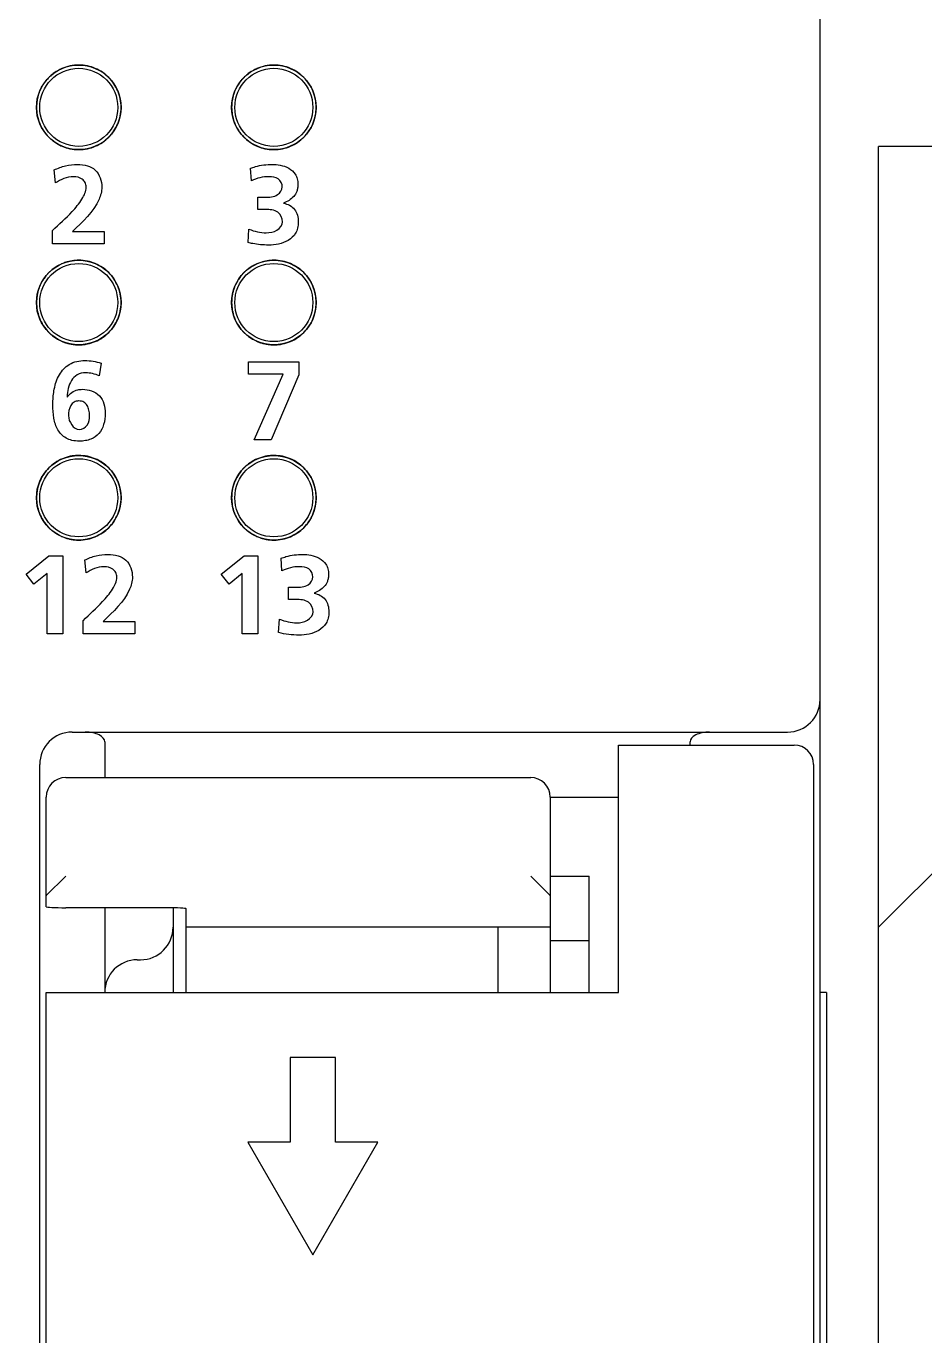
# Model space of a CAD drawing. Header units: millimetres. Extents: x 0 to 900, y 0 to 297.
# Drawn here: x 678.965 to 680.693, y 145.771 to 148.286 of the extents above; entities that cross this region are included whole.
import ezdxf

# ---------------------------------------------------------------- set-up
doc = ezdxf.new("R2010")
doc.units = ezdxf.units.MM
doc.layers.add('전장품', color=3, linetype='Continuous')

# ---------------------------------------------------------------- blocks, each defined once
blk = doc.blocks.new('STOPPER1')
at = {"layer": '전장품', "color": 0}
for p, q in [((0, 22.5), (10, 22.5)), ((10, -22.5), (10, 22.5)), ((8, 12.5), (10, 10.5))]:
    blk.add_line(p, q, dxfattribs=at)

msp = doc.modelspace()

# ---------------------------------------------------------------- linework, layer by layer
at = {"color": 7, "linetype": 'Continuous'}
for p, q in [((680.49128072, 139.68042821), (680.49128072, 150.80542821)), ((679.06641553, 148.21170778), (679.06628014, 148.21170767)), ((679.44141838, 148.21170778), (679.44128014, 148.21170767)), ((679.36122541, 148.14366445), (679.36119239, 148.14346074)), ((679.06628088, 148.04918564), (679.06641553, 148.04918553)), ((679.07467755, 148.04960167), (679.07485725, 148.04962004)), ((679.44128088, 148.04918564), (679.44141838, 148.04918553)), ((679.44968325, 148.04960197), (679.44985248, 148.04961926)), ((679.02160788, 147.98521611), (679.01926088, 148.01010722)), ((679.39811827, 147.98928567), (679.3963957, 148.01333704)), ((679.41056383, 147.93412042), (679.41056383, 147.95774114)), ((679.41056383, 147.95774114), (679.42430131, 147.95774114)), ((679.42516259, 147.93412042), (679.41056383, 147.93412042)), ((679.39168017, 147.87081603), (679.39340274, 147.89635311)), ((679.01581575, 147.8684475), (679.01581575, 147.89355394)), ((679.05422902, 147.89206822), (679.11542326, 147.89206822)), ((679.11542326, 147.89206822), (679.11542326, 147.8684475)), ((679.11542326, 147.8684475), (679.01581575, 147.8684475)), ((679.06641553, 147.83670588), (679.06628018, 147.83670577)), ((679.44141838, 147.83670588), (679.44128018, 147.83670576)), ((679.36122133, 147.7686355), (679.36119838, 147.76849399)), ((679.06605908, 147.67418344), (679.06641553, 147.67418267)), ((679.44105731, 147.67418346), (679.44141838, 147.67418267)), ((679.1096096, 147.63878607), (679.10575535, 147.61451939)), ((679.39275678, 147.61796452), (679.39275678, 147.64156371)), ((679.39275678, 147.64156371), (679.4893498, 147.64156371)), ((679.4893498, 147.64156371), (679.4893498, 147.6166726)), ((679.45907566, 147.61796452), (679.39275678, 147.61796452)), ((679.40347976, 147.49174333), (679.45907566, 147.61796452)), ((679.4893498, 147.6166726), (679.4361009, 147.49174333)), ((679.4361009, 147.49174333), (679.40347976, 147.49174333)), ((679.06641553, 147.46170208), (679.06628026, 147.46170196)), ((679.44141838, 147.46170208), (679.44128026, 147.46170196)), ((678.99799734, 147.33659557), (678.99809883, 147.33643797)), ((679.0661473, 147.29918026), (679.06641553, 147.29917982)), ((679.44114553, 147.29918027), (679.44141838, 147.29917982)), ((678.96523683, 147.23387484), (679.0090116, 147.26907983)), ((679.0090116, 147.26907983), (679.03562528, 147.26907983)), ((679.03562528, 147.26907983), (679.03562528, 147.11925944)), ((679.34021844, 147.23387484), (679.38399321, 147.26907983)), ((679.38399321, 147.26907983), (679.41060689, 147.26907983)), ((679.41060689, 147.26907983), (679.41060689, 147.11925944)), ((679.08034747, 147.23602805), (679.07800047, 147.26091916)), ((679.45687938, 147.24009762), (679.45517835, 147.26414898)), ((678.98024471, 147.21434522), (678.96523683, 147.23387484)), ((679.005588, 147.23495144), (678.98024471, 147.21434522)), ((679.005588, 147.11925944), (679.005588, 147.23495144)), ((679.35522632, 147.21434522), (679.34021844, 147.23387484)), ((679.3805696, 147.23495144), (679.35522632, 147.21434522)), ((679.3805696, 147.11925944), (679.3805696, 147.23495144)), ((679.46932494, 147.18493236), (679.46932494, 147.20855308)), ((679.46932494, 147.20855308), (679.48306242, 147.20855308)), ((679.48392371, 147.18493236), (679.46932494, 147.18493236)), ((679.07455533, 147.11925944), (679.07455533, 147.14436588)), ((679.11299014, 147.14288016), (679.17416285, 147.14288016)), ((679.17416285, 147.14288016), (679.17416285, 147.11925944)), ((679.45044129, 147.12162797), (679.45216385, 147.14716505)), ((679.03562528, 147.11925944), (679.005588, 147.11925944)), ((679.17416285, 147.11925944), (679.07455533, 147.11925944)), ((679.41060689, 147.11925944), (679.3805696, 147.11925944)), ((679.05378072, 146.93042821), (680.42878072, 146.93042821)), ((679.11628072, 146.91167821), (679.11628072, 146.84292821)), ((680.10378072, 146.43042821), (680.10378072, 146.90542821)), ((680.10378072, 146.90542821), (680.44128072, 146.90542821)), ((680.24128072, 146.90542821), (680.24128072, 146.91167821)), ((678.99128072, 143.61792821), (678.99128072, 146.86792821)), ((680.47878072, 146.86792821), (680.47878072, 143.61792821)), ((679.04128072, 146.84292821), (679.93503072, 146.84292821)), ((679.00378072, 146.59480321), (679.00378072, 146.80542821)), ((679.97253072, 146.80542821), (679.97253072, 146.43042821)), ((679.97253072, 146.80542821), (680.10378072, 146.80542821)), ((679.00382751, 146.61614684), (679.04128072, 146.65360005)), ((679.97248393, 146.61614684), (679.93503072, 146.65360005)), ((679.97253072, 146.65355321), (680.04753072, 146.65355321)), ((680.04753072, 146.43042821), (680.04753072, 146.65355321)), ((679.23503072, 146.59292821), (679.04128072, 146.59292821)), ((679.11628072, 146.59292821), (679.11628072, 146.43042821)), ((679.24753072, 146.59281953), (679.24753072, 146.43042821)), ((679.27253072, 146.43042821), (679.27253072, 146.59105321)), ((679.97253072, 146.55542821), (679.27253072, 146.55542821)), ((679.87253072, 146.43042821), (679.87253072, 146.55542821)), ((680.04753072, 146.52917821), (679.97253072, 146.52917821)), ((679.17878072, 146.49292821), (679.18503072, 146.49292821)), ((679.00378072, 144.05542821), (679.00378072, 146.43042821)), ((679.00378072, 146.43042821), (680.10378072, 146.43042821)), ((680.50378072, 146.43042821), (680.49128072, 146.43042821)), ((680.50378072, 146.43042821), (680.50378072, 141.05542821)), ((679.47253072, 146.30542821), (679.47253072, 146.14292821)), ((679.56003072, 146.30542821), (679.47253072, 146.30542821)), ((679.56003072, 146.14292821), (679.56003072, 146.30542821)), ((679.47253072, 146.14292821), (679.39128072, 146.14292821)), ((679.39128072, 146.14292821), (679.51628072, 145.92642185)), ((679.51628072, 145.92642185), (679.64128072, 146.14292821)), ((679.64128072, 146.14292821), (679.56003072, 146.14292821))]:
    msp.add_line(p, q, dxfattribs=at)
for centre, radius in [((679.06628072, 148.13042821), 0.08125), ((679.06628072, 148.13042821), 0.075), ((679.44128072, 148.13042821), 0.08125), ((679.44128072, 148.13042821), 0.075), ((679.06628072, 147.75542821), 0.08125), ((679.06628072, 147.75542821), 0.075), ((679.44128072, 147.75542821), 0.08125), ((679.44128072, 147.75542821), 0.075), ((679.06628072, 147.38042821), 0.08125), ((679.06628072, 147.38042821), 0.075), ((679.44128072, 147.38042821), 0.08125), ((679.44128072, 147.38042821), 0.075)]:
    msp.add_circle(centre, radius, dxfattribs=at)
for centre, radius, start, end in [((679.06692858, 148.12979895), 0.08208434, 120.98901198, 127.2343423), ((679.06678207, 148.1300403), 0.08180199, 119.41610212, 120.98807707), ((679.06647, 148.13060847), 0.08115381, 114.5729378, 119.42120022), ((679.06613473, 148.13132077), 0.0803666, 113.80956054, 114.56673511), ((679.06630743, 148.13073363), 0.08097403, 90.0193046, 113.75364562), ((679.44193199, 148.12979814), 0.08208532, 121.03191181, 127.26213558), ((679.44178549, 148.13003927), 0.08180317, 119.39146527, 121.03105536), ((679.44147268, 148.13060896), 0.08115329, 114.59167404, 119.39643753), ((679.44113792, 148.13131998), 0.08036745, 113.79647319, 114.58560346), ((679.44131031, 148.13073335), 0.0809743, 90.02134132, 113.74060069), ((679.06680206, 148.13008771), 0.08178251, 147.79728293, 151.82416836), ((679.0670529, 148.12993322), 0.08207708, 142.42310226, 147.79934268), ((679.066861, 148.13008459), 0.0818328, 139.70623659, 142.4233183), ((679.06643069, 148.13045217), 0.08126687, 136.28179502, 139.70770865), ((679.06594747, 148.13091052), 0.08060084, 133.72026757, 136.27988349), ((679.06637685, 148.13045875), 0.08122412, 130.67697623, 133.7189174), ((679.06677158, 148.13000005), 0.08182927, 127.23307051, 130.67724563), ((679.44180558, 148.13008744), 0.08178322, 147.73091802, 151.87248344), ((679.44205521, 148.12993355), 0.08207645, 142.38873179, 147.73312019), ((679.44186431, 148.13008427), 0.08183335, 139.74494899, 142.38885775), ((679.44143085, 148.13045443), 0.08126335, 136.21564621, 139.7466438), ((679.44094582, 148.13091503), 0.08059448, 133.78647594, 136.21344902), ((679.44137686, 148.13046204), 0.08121977, 130.64535728, 133.78487083), ((679.44177472, 148.12999963), 0.08182978, 127.26092592, 130.64583157), ((679.0658774, 148.13065393), 0.08071038, 166.22242777, 170.6407898), ((679.06572226, 148.13069008), 0.08055109, 163.81061846, 166.22111601), ((679.06556361, 148.13073716), 0.08038561, 160.04888557, 163.81132266), ((679.06533963, 148.13081745), 0.08014768, 158.03431903, 160.04819692), ((679.06540146, 148.13078998), 0.0802153, 153.87923592, 158.03264596), ((679.06628211, 148.13036898), 0.08119136, 151.82588299, 153.88609113), ((679.44088445, 148.13065294), 0.08071469, 166.17384328, 170.72322647), ((679.44072524, 148.13069005), 0.08055123, 163.86073735, 166.17241478), ((679.44056548, 148.13073743), 0.0803846, 159.97508565, 163.86152403), ((679.44034536, 148.13081641), 0.08015074, 158.16887576, 159.97424219), ((679.44042609, 148.13078126), 0.08023875, 153.56961877, 158.16701798), ((679.44131333, 148.13035412), 0.08122338, 151.87468996, 153.57838705), ((679.0662238, 148.13035287), 0.08107166, 179.93216066, 200.32086269), ((679.06716282, 148.1304583), 0.08201063, 170.99780603, 180.00659498), ((679.06639158, 148.13056345), 0.08123244, 170.63679759, 170.98594077), ((679.44122428, 148.13035263), 0.08106928, 179.93198944, 200.3943818), ((679.44215758, 148.13045871), 0.08200253, 170.87687954, 180.00688185), ((679.06536309, 148.13008726), 0.0801723, 200.356473, 201.2283848), ((679.06639729, 148.1305088), 0.08128895, 201.24140005, 224.67222961), ((679.44036868, 148.13008828), 0.08017522, 200.43038275, 201.09381468), ((679.44139518, 148.13050526), 0.081283, 201.10763373, 224.73877468), ((679.0658914, 148.12992473), 0.08051858, 224.62975401, 225.37024653), ((679.06635067, 148.13040034), 0.08117971, 225.37538373, 229.85062971), ((679.44088957, 148.12992005), 0.08051197, 224.69621707, 225.30378237), ((679.44135053, 148.13039683), 0.0811751, 225.30919498, 229.88224221), ((679.06673085, 148.13084157), 0.0817621, 229.8463604, 231.17316906), ((679.0669243, 148.13108539), 0.08207333, 231.17467382, 238.12594497), ((679.06679092, 148.13086423), 0.08181516, 238.12498418, 241.22455821), ((679.06646755, 148.13027017), 0.0811388, 241.22277064, 244.93901563), ((679.06613812, 148.12957492), 0.08036946, 244.94180842, 246.63769988), ((679.06602656, 148.12932054), 0.0800917, 246.638803, 251.46572189), ((679.06612994, 148.12961134), 0.08040028, 251.4617501, 252.53488591), ((679.06617427, 148.12975693), 0.08055246, 252.53588584, 257.45938629), ((679.06618911, 148.1298189), 0.08061617, 257.45865196, 258.29555882), ((679.06627636, 148.13024281), 0.08104897, 258.29595314, 263.59481089), ((679.06638499, 148.13104767), 0.08186092, 263.58210061, 264.43444157), ((679.06641307, 148.13137002), 0.08218448, 264.43675592, 269.69170688), ((679.06641551, 148.13146229), 0.08227677, 269.69035205, 269.90625002), ((679.06641777, 148.13136454), 0.08217901, 269.99843554, 275.76851297), ((679.44171095, 148.13081427), 0.08172656, 229.87759141, 230.68412956), ((679.44191736, 148.13107166), 0.08205648, 230.68649393, 238.08299673), ((679.44179425, 148.13086513), 0.08181618, 238.08195341, 241.2491653), ((679.44147019, 148.13026962), 0.08113821, 241.24751927, 244.92026826), ((679.44114129, 148.12957568), 0.08037029, 244.92293786, 246.65078136), ((679.44102912, 148.12931986), 0.08009096, 246.65192346, 251.43737197), ((679.44113265, 148.12961092), 0.08039984, 251.4334553, 252.54835474), ((679.44117718, 148.12975717), 0.08055271, 252.54933652, 257.44632815), ((679.44119203, 148.12981913), 0.08061641, 257.44560034, 258.30047647), ((679.44127923, 148.13024288), 0.08104905, 258.30085735, 263.58926312), ((679.44138779, 148.13104703), 0.08186029, 263.57659735, 264.43658542), ((679.44141586, 148.13136927), 0.08218373, 264.43888935, 269.68852754), ((679.4414183, 148.13146124), 0.08227571, 269.68717789, 269.90430581), ((679.44142057, 148.13136336), 0.08217783, 269.99847825, 275.7706376), ((679.06693426, 147.75479274), 0.08208987, 121.06464865, 127.27939179), ((679.06678663, 147.75503558), 0.08180568, 119.36642794, 121.06384633), ((679.06647262, 147.75560766), 0.08115312, 114.61082262, 119.3712871), ((679.06613754, 147.75631916), 0.08036671, 113.77921683, 114.60487709), ((679.06603228, 147.75655784), 0.08010585, 108.0838836, 113.77915796), ((679.06632612, 147.75556332), 0.08114246, 90.03243568, 108.06313678), ((679.44193766, 147.75479193), 0.08209084, 121.10761157, 127.30720651), ((679.44179006, 147.75503455), 0.08180686, 119.3418185, 121.10688805), ((679.4414753, 147.75560816), 0.0811526, 114.62957323, 119.3465501), ((679.44114073, 147.75631836), 0.08036757, 113.76613821, 114.62375924), ((679.44103497, 147.7565582), 0.08010545, 108.0950274, 113.76604532), ((679.44132891, 147.75556383), 0.08114195, 90.03440401, 108.074232), ((679.06680941, 147.75507951), 0.08179069, 147.72961558, 151.86374002), ((679.06705872, 147.7549258), 0.08208356, 142.3814403, 147.73181014), ((679.06686886, 147.75507577), 0.08184174, 139.75402939, 142.38155144), ((679.06643399, 147.75544715), 0.08126988, 136.18834541, 139.75579533), ((679.06594934, 147.7559076), 0.08060138, 133.81393396, 136.1860401), ((679.06638101, 147.75545417), 0.08122743, 130.6270832, 133.81222185), ((679.06677868, 147.75499192), 0.08183719, 127.27822359, 130.6276627), ((679.44181292, 147.75507925), 0.08179138, 147.66327273, 151.91205493), ((679.442061, 147.75492616), 0.08208288, 142.01748733, 147.66560786), ((679.44185511, 147.75508946), 0.08182023, 139.79253787, 142.01706141), ((679.44143413, 147.75544942), 0.08126635, 136.12226522, 139.79474772), ((679.44094768, 147.75591212), 0.08059499, 133.88023531, 136.11967255), ((679.441381, 147.75545749), 0.08122304, 130.59548964, 133.87826643), ((679.44178181, 147.75499151), 0.08183769, 127.30609955, 130.596278), ((679.06587171, 147.75565026), 0.08070472, 166.20258713, 170.6583398), ((679.0657193, 147.75568576), 0.08054825, 163.83046445, 166.20125404), ((679.06556306, 147.75573214), 0.08038528, 160.00379185, 163.83119983), ((679.06534471, 147.75581045), 0.08015331, 158.11621512, 160.00302683), ((679.06542574, 147.75577516), 0.08024165, 153.62600794, 158.11439096), ((679.06631097, 147.7553495), 0.08122383, 151.8658798, 153.63439948), ((679.44085333, 147.75565394), 0.08068319, 164.9246776, 170.74111987), ((679.44070027, 147.75569187), 0.08052553, 163.88041494, 164.92241277), ((679.44056494, 147.7557324), 0.08038427, 159.92996553, 163.88138823), ((679.44035039, 147.75580943), 0.08015631, 158.25069727, 159.92905127), ((679.44045013, 147.75576657), 0.08026483, 153.31654676, 158.24866284), ((679.44134172, 147.75533487), 0.08125533, 151.91463622, 153.32687895), ((679.06622464, 147.7553501), 0.0810725, 179.93222103, 200.29271016), ((679.06715358, 147.75545506), 0.08200139, 170.97101725, 180.00632507), ((679.06638362, 147.75556022), 0.08122447, 170.65428298, 170.95904569), ((679.44122512, 147.75534986), 0.08107012, 179.93204991, 200.36622546), ((679.44214832, 147.75545547), 0.08199327, 170.85001386, 180.00661365), ((679.06536208, 147.75508399), 0.0801712, 200.32812428, 201.27995112), ((679.06591185, 147.7553092), 0.08076522, 201.28727837, 212.8095888), ((679.44036769, 147.75508501), 0.08017414, 200.40203284, 201.14536859), ((679.44139637, 147.75550342), 0.0812845, 201.15887454, 224.67282994), ((679.06682354, 147.75579103), 0.08179261, 212.74722338, 224.53886428), ((679.06589613, 147.75492662), 0.08052528, 224.56330487, 225.43670272), ((679.06635313, 147.75540043), 0.08118354, 225.44155019, 229.81163259), ((679.44089432, 147.75492195), 0.08051868, 224.62975739, 225.37024975), ((679.441353, 147.75539693), 0.08117894, 225.37537112, 229.84324301), ((679.06675714, 147.75587044), 0.08180331, 229.80789526, 231.77653004), ((679.06693365, 147.75609355), 0.0820877, 231.77708795, 238.19208367), ((679.06679056, 147.75586062), 0.08181433, 238.19126127, 241.17623988), ((679.06646793, 147.75526831), 0.08113986, 241.17419185, 244.97581755), ((679.06613803, 147.75457171), 0.0803691, 244.97886276, 246.60361597), ((679.06602733, 147.75431943), 0.08009361, 246.60463245, 251.53955302), ((679.06613019, 147.7546093), 0.08040113, 251.5354336, 252.48466715), ((679.06617423, 147.75475383), 0.08055221, 252.48573189, 257.50807844), ((679.06618913, 147.75481611), 0.08061624, 257.50731679, 258.26444153), ((679.06627651, 147.75524009), 0.08104913, 258.2649193, 263.62986737), ((679.06638493, 147.75604437), 0.08186047, 263.61690888, 264.39286243), ((679.06641312, 147.75636718), 0.08218449, 264.39529392, 269.75317621), ((679.06641789, 147.75635791), 0.08217524, 269.99835035, 275.85997204), ((679.44173888, 147.75584496), 0.08177021, 229.83903895, 231.28793441), ((679.44192905, 147.75608521), 0.08207661, 231.28924144, 238.14913538), ((679.4417939, 147.75586153), 0.08181536, 238.14822928, 241.20084702), ((679.44147057, 147.75526776), 0.08113927, 241.19893944, 244.95706993), ((679.44114119, 147.75457248), 0.08036993, 244.95999126, 246.61669724), ((679.44102987, 147.75431874), 0.08009285, 246.61775206, 251.51120506), ((679.44113291, 147.75460888), 0.08040069, 251.50714006, 252.49813592), ((679.44117714, 147.75475407), 0.08055246, 252.49918294, 257.4950203), ((679.44119204, 147.75481634), 0.08061648, 257.49426519, 258.26935933), ((679.44127938, 147.75524016), 0.0810492, 258.26982362, 263.62431997), ((679.44138773, 147.75604374), 0.08185984, 263.61140603, 264.39500617), ((679.44141591, 147.75636643), 0.08218375, 264.39742716, 269.74999652), ((679.44142068, 147.75635704), 0.08217436, 269.99839997, 275.85473933), ((679.06641282, 147.37952999), 0.08217208, 90.09243155, 96.0167135), ((679.44141562, 147.37953068), 0.08217139, 90.09438208, 96.01458033), ((679.06715184, 147.38045228), 0.08199964, 170.95165776, 180.00637768), ((679.44214655, 147.38045269), 0.0819915, 170.83064605, 180.00666777), ((679.06622555, 147.38034734), 0.08107341, 179.93228678, 200.26449191), ((679.44122603, 147.3803471), 0.08107103, 179.93211554, 200.33800528), ((679.06536102, 147.38008074), 0.08017007, 200.29975334, 201.3316172), ((679.06591169, 147.38030662), 0.08076518, 201.33877269, 212.76615469), ((679.44036663, 147.38008176), 0.08017301, 200.37366218, 201.19702727), ((679.44139775, 147.38050172), 0.08128622, 201.21021847, 224.60686119), ((679.06682446, 147.38078851), 0.08179354, 212.83526698, 224.47312583), ((679.06590079, 147.37992842), 0.08053187, 224.49686266, 225.50314437), ((679.06635553, 147.38040045), 0.08118728, 225.50770411, 229.77262929), ((679.06678094, 147.38089646), 0.08184071, 229.7695077, 232.36860589), ((679.44089899, 147.37992377), 0.08052529, 224.56330442, 225.43670225), ((679.44135541, 147.38039696), 0.0811827, 225.44153439, 229.80423765), ((679.44176477, 147.38087336), 0.0818108, 229.80058488, 231.89130992), ((679.0669338, 147.38109099), 0.08208802, 232.36836591, 238.25823135), ((679.0667902, 147.380857), 0.08181348, 238.25754877, 241.12792041), ((679.0664683, 147.38026645), 0.08114091, 241.12561356, 245.01262145), ((679.06613793, 147.37956851), 0.08036874, 245.01592002, 246.56953355), ((679.06602811, 147.37931837), 0.08009556, 246.57046453, 251.61337774), ((679.06613044, 147.37960725), 0.08040197, 251.60911277, 252.43444834), ((679.06617419, 147.37975072), 0.08055196, 252.43557689, 257.55677062), ((679.06618914, 147.37981331), 0.0806163, 257.55598145, 258.23332428), ((679.06627666, 147.38023739), 0.08104931, 258.23388555, 263.66492212), ((679.06638487, 147.38104106), 0.08186002, 263.65171674, 264.35128209), ((679.06641317, 147.38136432), 0.08218449, 264.35383104, 269.81464559), ((679.44193655, 147.38109079), 0.0820878, 231.89169817, 238.21528298), ((679.44179354, 147.38085792), 0.08181453, 238.21451557, 241.15252764), ((679.44147095, 147.38026591), 0.08114034, 241.15036012, 244.99387358), ((679.4411411, 147.37956928), 0.08036958, 244.99704758, 246.58261462), ((679.44103065, 147.37931766), 0.08009479, 246.58358328, 251.58503173), ((679.44113316, 147.37960684), 0.08040154, 251.58082047, 252.44791704), ((679.4411771, 147.37975096), 0.0805522, 252.44902833, 257.54371247), ((679.44119206, 147.37981355), 0.08061655, 257.54292987, 258.23824223), ((679.44127953, 147.38023746), 0.08104938, 258.23878998, 263.6593751), ((679.44138767, 147.38104043), 0.08185939, 263.6462143, 264.35342573), ((679.44141596, 147.38136357), 0.08218374, 264.3559641, 269.81146556), ((680.42878072, 146.99292821), 0.0625, 270, 0), ((679.05378072, 146.86792821), 0.0625, 90, 180), ((680.44128072, 146.86792821), 0.0375, 0, 90), ((679.04128072, 146.80542821), 0.0375, 90, 180), ((679.93503072, 146.80542821), 0.0375, 0, 90), ((679.18503072, 146.55542821), 0.0625, 270, 0), ((679.17878072, 146.43042821), 0.0625, 90, 180)]:
    msp.add_arc(centre, radius, start, end, dxfattribs=at)
for centre, ratio, start_param, end_param in [((679.07878072, 146.91167821), 0.5, 0, 1.5707963268), ((680.27878072, 146.91167821), 0.5, 1.5707963268, 3.1415926536), ((679.04128072, 146.61605321), 0.05, 3.0916342579, 3.1415926536), ((679.93503072, 146.61605321), 0.05, 0, 0.0499583957), ((679.04128072, 146.59480321), 0.05, 3.1415926536, 4.7123889804), ((679.23503072, 146.59105321), 0.05, 0, 1.5707963268)]:
    msp.add_ellipse(centre, major_axis=(0.0375, 0), ratio=ratio, start_param=start_param, end_param=end_param, dxfattribs=at)
for points, knots in [([(679.14765681, 148.13044886), (679.14765681, 148.13594559), (679.14657326, 148.14677583), (679.14027016, 148.16713541), (679.12530674, 148.18934699), (679.10309804, 148.20431271), (679.08274217, 148.2106226), (679.07191217, 148.21170778), (679.06641553, 148.21170778)], [0, 0, 0, 0, 0.1294367151, 0.2550299683, 0.5000179142, 0.7449770645, 0.8705661385, 1, 1, 1, 1]), ([(679.52265967, 148.13044886), (679.52265967, 148.13594559), (679.5215761, 148.14677584), (679.5152729, 148.16713543), (679.50030936, 148.18934697), (679.47810067, 148.20431268), (679.45774488, 148.21062259), (679.44691497, 148.21170778), (679.44141838, 148.21170778)], [0, 0, 0, 0, 0.1294368657, 0.2550303874, 0.5000192021, 0.7449787843, 0.8705673708, 1, 1, 1, 1]), ([(679.07485725, 148.04962004), (679.07752005, 148.04989511), (679.08544489, 148.05110872), (679.10309826, 148.0565815), (679.12530689, 148.07154871), (679.1402701, 148.09376138), (679.14657323, 148.11412161), (679.14765681, 148.12495207), (679.14765681, 148.13044886)], [0, 0, 0, 0, 0.0675320763, 0.2020488889, 0.464426133, 0.7268376674, 0.8613617274, 1, 1, 1, 1]), ([(679.44985248, 148.04961926), (679.45251779, 148.04989435), (679.46044515, 148.05110797), (679.47810088, 148.05658153), (679.50030951, 148.07154874), (679.51527284, 148.09376136), (679.52157606, 148.1141216), (679.52265967, 148.12495207), (679.52265967, 148.13044886)], [0, 0, 0, 0, 0.0675907864, 0.202098417, 0.4644592325, 0.7268548039, 0.8613704913, 1, 1, 1, 1]), ([(679.01581575, 147.89355394), (679.02837064, 147.90572133), (679.04943182, 147.92418157), (679.07192222, 147.95155481), (679.08225534, 147.97187395), (679.07939697, 147.98614592), (679.07115774, 147.99510498), (679.05560821, 147.99865291), (679.03765411, 147.99444406), (679.02671683, 147.98854416), (679.02160788, 147.98521611)], [0, 0, 0, 0, 0.2921966454, 0.4638596195, 0.5984488135, 0.6496584121, 0.6963930343, 0.7940870311, 0.8980970123, 1, 1, 1, 1]), ([(679.01926088, 148.01010722), (679.02609105, 148.01357668), (679.04064234, 148.01889822), (679.06251065, 148.02169752), (679.08245722, 148.01948884), (679.10462999, 148.00830665), (679.1106862, 147.988831), (679.1106862, 147.97705544)], [0, 0, 0, 0, 0.1950448449, 0.3904654839, 0.5566150868, 0.7001939797, 1, 1, 1, 1]), ([(679.3963957, 148.01333704), (679.39948351, 148.01454892), (679.41299092, 148.01904671), (679.42734946, 148.02085174), (679.43825411, 148.02085174)], [0, 0, 0, 0, 0.2332418521, 1, 1, 1, 1]), ([(679.45756841, 147.97748608), (679.45756841, 147.9832734), (679.45108422, 147.99613465), (679.43184725, 147.99785403), (679.41442846, 147.99589069), (679.40332263, 147.99184519), (679.39811827, 147.98928567)], [0, 0, 0, 0, 0.24573332, 0.5067281979, 0.7537411411, 1, 1, 1, 1]), ([(679.43825411, 148.02085174), (679.44344491, 148.02085174), (679.45434969, 148.01982807), (679.4704081, 148.01470337), (679.48192121, 148.00462421), (679.486871, 147.99289584), (679.48789448, 147.98366171), (679.4872932, 147.97547224), (679.48519117, 147.96725987), (679.47995397, 147.95858843), (679.47059647, 147.95127105), (679.46345087, 147.94800441), (679.45972162, 147.94658751)], [0, 0, 0, 0, 0.1308552892, 0.2744638792, 0.419308882, 0.4986715633, 0.5904630796, 0.6507914666, 0.7049302454, 0.8030319055, 0.8994322734, 1, 1, 1, 1]), ([(679.1106862, 147.97705544), (679.1106862, 147.96908493), (679.10108056, 147.93450325), (679.07328166, 147.91076896), (679.05422902, 147.89206822)], [0, 0, 0, 0, 0.2299141737, 1, 1, 1, 1]), ([(679.42430131, 147.95774114), (679.43253568, 147.95774114), (679.44764583, 147.95803508), (679.45756841, 147.97170561), (679.45756841, 147.97748608)], [0, 0, 0, 0, 0.5875464121, 1, 1, 1, 1]), ([(679.45821438, 147.91073656), (679.45821438, 147.91758541), (679.4499486, 147.93361047), (679.43323918, 147.93412042), (679.42516259, 147.93412042)], [0, 0, 0, 0, 0.4588713117, 1, 1, 1, 1]), ([(679.45972162, 147.94615687), (679.46782857, 147.9450601), (679.48014017, 147.93860226), (679.48722686, 147.92326265), (679.48875891, 147.91078383), (679.48746346, 147.89877102), (679.48221863, 147.88545087), (679.46951056, 147.87348634), (679.45063379, 147.8670799), (679.43747643, 147.86586365), (679.43095473, 147.86586365)], [0, 0, 0, 0, 0.1868652532, 0.278519789, 0.3776564211, 0.4708162246, 0.5518750273, 0.7001773956, 0.8510317283, 1, 1, 1, 1]), ([(679.42666984, 147.88948437), (679.43367673, 147.88948437), (679.44751511, 147.89151121), (679.45821438, 147.90415025), (679.45821438, 147.91073656)], [0, 0, 0, 0, 0.515470497, 1, 1, 1, 1]), ([(679.43095473, 147.86586365), (679.42082001, 147.86586365), (679.4075412, 147.86700689), (679.3946422, 147.8699583), (679.39168017, 147.87081603)], [0, 0, 0, 0, 0.7667108554, 1, 1, 1, 1]), ([(679.14765681, 147.75544601), (679.14765678, 147.76094233), (679.1465732, 147.77177201), (679.14026993, 147.7921311), (679.1253066, 147.81434287), (679.10309822, 147.82930981), (679.08274224, 147.83562052), (679.07191218, 147.83670588), (679.06641553, 147.83670588)], [0, 0, 0, 0, 0.1294274299, 0.2550173204, 0.5000093145, 0.7449750175, 0.8705656606, 1, 1, 1, 1]), ([(679.52265967, 147.75544601), (679.52265964, 147.76094233), (679.52157604, 147.77177201), (679.51527267, 147.79213111), (679.50030922, 147.81434284), (679.47810084, 147.82930978), (679.45774495, 147.83562051), (679.44691498, 147.83670587), (679.44141838, 147.83670588)], [0, 0, 0, 0, 0.1294275805, 0.2550177395, 0.5000106024, 0.7449767373, 0.8705668929, 1, 1, 1, 1]), ([(679.07480779, 147.67461209), (679.07748724, 147.67488724), (679.085429, 147.67610093), (679.10309826, 147.68157864), (679.12530688, 147.69654586), (679.1402701, 147.71875853), (679.14657322, 147.73911875), (679.14765684, 147.74994921), (679.14765681, 147.75544601)], [0, 0, 0, 0, 0.0679218178, 0.2023824067, 0.4646499856, 0.7269518404, 0.8614196737, 1, 1, 1, 1]), ([(679.44980302, 147.67461132), (679.45248498, 147.67488648), (679.46042926, 147.67610019), (679.47810088, 147.68157867), (679.5003095, 147.69654588), (679.51527285, 147.71875851), (679.52157605, 147.73911874), (679.5226597, 147.74994921), (679.52265967, 147.75544601)], [0, 0, 0, 0, 0.0679804859, 0.2024318992, 0.4646830613, 0.7269689647, 0.8614284314, 1, 1, 1, 1]), ([(679.01651709, 147.56329358), (679.01672879, 147.57203245), (679.01848391, 147.59044881), (679.0269263, 147.6171277), (679.04735265, 147.639899), (679.06771925, 147.64414756), (679.07806506, 147.64414756)], [0, 0, 0, 0, 0.2303822199, 0.4862969252, 0.7270136476, 1, 1, 1, 1]), ([(679.07957231, 147.62052684), (679.07393644, 147.62052684), (679.06279236, 147.61812429), (679.04732219, 147.60180815), (679.0443562, 147.58504425), (679.04393668, 147.57416822)], [0, 0, 0, 0, 0.2609745506, 0.4960002801, 1, 1, 1, 1]), ([(679.04436732, 147.57373758), (679.04900422, 147.58048857), (679.05914843, 147.58797433), (679.07037355, 147.58876699), (679.07334953, 147.58876699)], [0, 0, 0, 0, 0.7334787624, 1, 1, 1, 1]), ([(679.07334953, 147.58876699), (679.08495839, 147.58876699), (679.11080523, 147.58068695), (679.1171243, 147.55475044), (679.1171243, 147.54305433)], [0, 0, 0, 0, 0.4981281395, 1, 1, 1, 1]), ([(679.1171243, 147.54305433), (679.1171243, 147.53561923), (679.11563832, 147.52161048), (679.10629073, 147.50297631), (679.09228058, 147.49332742), (679.07884471, 147.48972457), (679.06657435, 147.48879306), (679.05374664, 147.4899942), (679.03834974, 147.49566654), (679.02436273, 147.51047774), (679.01750261, 147.53380369), (679.01635681, 147.55175774), (679.0164818, 147.5618371), (679.01651709, 147.56329358)], [0, 0, 0, 0, 0.1202454767, 0.2243886086, 0.3267224476, 0.3839027336, 0.4481442505, 0.5248430253, 0.5905890284, 0.7097840665, 0.8371772489, 0.9764655921, 1, 1, 1, 1]), ([(679.06584437, 147.56642364), (679.06442567, 147.56637261), (679.06148782, 147.56598453), (679.05593482, 147.56380457), (679.04786274, 147.55526649), (679.04652053, 147.54488007), (679.04652053, 147.53810195)], [0, 0, 0, 0, 0.1117646718, 0.2324797184, 0.4646210441, 1, 1, 1, 1]), ([(679.06734207, 147.51148827), (679.07310715, 147.51148827), (679.08543325, 147.51907929), (679.0876402, 147.53563685), (679.08643317, 147.54862884), (679.08300446, 147.55794452), (679.07741383, 147.5637502), (679.07160517, 147.56608002), (679.06809895, 147.56646703), (679.06612811, 147.56643384), (679.06584437, 147.56642364)], [0, 0, 0, 0, 0.2276929639, 0.4775724697, 0.617341869, 0.7449260663, 0.8620388866, 0.9224345669, 0.9888229539, 1, 1, 1, 1]), ([(679.05779966, 147.46124941), (679.05519527, 147.46097476), (679.04732892, 147.45976149), (679.02972866, 147.45430574), (679.00751369, 147.43934159), (678.99254878, 147.41712751), (678.98752171, 147.40091169), (678.98635772, 147.39450904), (678.9861726, 147.39334818)], [0, 0, 0, 0, 0.0742616235, 0.225486605, 0.520468293, 0.8154422565, 0.9666575161, 1, 1, 1, 1]), ([(679.14765681, 147.38044315), (679.14765678, 147.38593946), (679.14657321, 147.39676909), (679.14026994, 147.41712804), (679.12530657, 147.43933958), (679.10309817, 147.4543062), (679.08274223, 147.46061675), (679.07191218, 147.46170207), (679.06641553, 147.46170208)], [0, 0, 0, 0, 0.1294277542, 0.2550174615, 0.5000085466, 0.7449740329, 0.8705650495, 1, 1, 1, 1]), ([(679.43280557, 147.46124974), (679.43020015, 147.46097508), (679.42233275, 147.45976179), (679.40473152, 147.45430574), (679.38251654, 147.43934159), (679.36755163, 147.41712751), (679.36254164, 147.40096678), (679.36138118, 147.39462205), (679.36120277, 147.3935183)], [0, 0, 0, 0, 0.0744097385, 0.2258770623, 0.5213314668, 0.8167781345, 0.9682357208, 1, 1, 1, 1]), ([(679.52265967, 147.38044315), (679.52265964, 147.38593946), (679.52157604, 147.3967691), (679.51527269, 147.41712806), (679.50030919, 147.43933956), (679.4781008, 147.45430617), (679.45774494, 147.46061674), (679.44691497, 147.46170207), (679.44141838, 147.46170208)], [0, 0, 0, 0, 0.1294279048, 0.2550178807, 0.5000098344, 0.7449757526, 0.8705662818, 1, 1, 1, 1]), ([(679.06641553, 147.29917982), (679.07191218, 147.29917982), (679.08274223, 147.30026515), (679.10309826, 147.30657579), (679.12530688, 147.32154301), (679.1402701, 147.34375567), (679.14657322, 147.3641159), (679.14765684, 147.37494636), (679.14765681, 147.38044315)], [0, 0, 0, 0, 0.129431021, 0.2550183589, 0.4999785165, 0.744970688, 0.8705647922, 1, 1, 1, 1]), ([(679.44141838, 147.29917982), (679.44691497, 147.29917982), (679.45774495, 147.30026516), (679.47810088, 147.30657582), (679.5003095, 147.32154303), (679.51527285, 147.34375565), (679.52157605, 147.36411589), (679.5226597, 147.37494636), (679.52265967, 147.38044315)], [0, 0, 0, 0, 0.1294297888, 0.2550166392, 0.4999772286, 0.7449702689, 0.8705646417, 1, 1, 1, 1]), ([(679.07800047, 147.26091916), (679.08483288, 147.26438977), (679.0993854, 147.26970732), (679.12125396, 147.27251024), (679.141201, 147.27029959), (679.16337959, 147.25912151), (679.16944732, 147.23964424), (679.16944732, 147.22786738)], [0, 0, 0, 0, 0.1950871594, 0.3904177677, 0.5565769243, 0.7001946592, 1, 1, 1, 1]), ([(679.45517835, 147.26414898), (679.45826606, 147.26536082), (679.47176664, 147.26985635), (679.48611757, 147.27166368), (679.49701523, 147.27166368)], [0, 0, 0, 0, 0.2333510159, 1, 1, 1, 1]), ([(679.49701523, 147.27166368), (679.50220904, 147.27166368), (679.51311656, 147.27064116), (679.52917693, 147.26551625), (679.54068642, 147.25543535), (679.54563269, 147.24370736), (679.5466555, 147.23447363), (679.54605434, 147.22628418), (679.54395228, 147.21807181), (679.53871509, 147.20940037), (679.52935758, 147.20208299), (679.52221198, 147.19881635), (679.51848274, 147.19739945)], [0, 0, 0, 0, 0.1309274956, 0.2745239595, 0.4193336836, 0.4986869175, 0.5904748654, 0.6508015162, 0.704938737, 0.8030375739, 0.8994351675, 1, 1, 1, 1]), ([(679.07455533, 147.14436588), (679.08711022, 147.15653327), (679.10817084, 147.1749935), (679.13066283, 147.20236677), (679.14099261, 147.22268562), (679.13813966, 147.2369563), (679.12990437, 147.24592139), (679.11434932, 147.24946333), (679.09639399, 147.24525661), (679.08545641, 147.2393561), (679.08034747, 147.23602805)], [0, 0, 0, 0, 0.2921905937, 0.4638500125, 0.5984364191, 0.6496410962, 0.6963561585, 0.7940912957, 0.8980991228, 1, 1, 1, 1]), ([(679.51635106, 147.22829802), (679.51635106, 147.23408696), (679.50985122, 147.24694753), (679.49061565, 147.2486659), (679.47319184, 147.24670205), (679.46208809, 147.24265403), (679.45687938, 147.24009762)], [0, 0, 0, 0, 0.2457500497, 0.5068381861, 0.7536855821, 1, 1, 1, 1]), ([(679.16944732, 147.22786738), (679.16944732, 147.21989664), (679.15983514, 147.18531608), (679.13203408, 147.16158883), (679.11299014, 147.14288016)], [0, 0, 0, 0, 0.2299234874, 1, 1, 1, 1]), ([(679.48306242, 147.20855308), (679.49130295, 147.20855308), (679.50642029, 147.20884193), (679.51635106, 147.22251708), (679.51635106, 147.22829802)], [0, 0, 0, 0, 0.5877077254, 1, 1, 1, 1]), ([(679.51848274, 147.19696881), (679.52659218, 147.19587294), (679.53891068, 147.1894188), (679.54599059, 147.17407333), (679.54751937, 147.1615957), (679.54622472, 147.14958295), (679.54097968, 147.13626282), (679.5282717, 147.12429827), (679.5093949, 147.11789185), (679.49623755, 147.11667559), (679.48971584, 147.11667559)], [0, 0, 0, 0, 0.1869126909, 0.2785471206, 0.3776772879, 0.4708339678, 0.5518900526, 0.7001874484, 0.8510367231, 1, 1, 1, 1]), ([(679.51699702, 147.1615485), (679.51699702, 147.16839776), (679.50872384, 147.18442841), (679.49200643, 147.18493236), (679.48392371, 147.18493236)], [0, 0, 0, 0, 0.4586974474, 1, 1, 1, 1]), ([(679.48543096, 147.14029631), (679.49244133, 147.14029631), (679.50628235, 147.14232279), (679.51699702, 147.15496018), (679.51699702, 147.1615485)], [0, 0, 0, 0, 0.5155183494, 1, 1, 1, 1])]:
    msp.add_open_spline(points, degree=3, knots=knots, dxfattribs=at)
for points in [[(679.39340274, 147.89635311), (679.40393245, 147.89218969), (679.41534691, 147.88948437), (679.42666984, 147.88948437)], [(679.07806506, 147.64414756), (679.0887307, 147.64414756), (679.09955394, 147.64234131), (679.1096096, 147.63878607)], [(679.10575535, 147.61451939), (679.09753995, 147.61808162), (679.08852677, 147.62052684), (679.07957231, 147.62052684)], [(679.04652053, 147.53810195), (679.04652053, 147.52683831), (679.05607844, 147.51148827), (679.06734207, 147.51148827)], [(679.45216385, 147.14716505), (679.46269356, 147.14300163), (679.47410802, 147.14029631), (679.48543096, 147.14029631)], [(679.48971584, 147.11667559), (679.47652066, 147.11667559), (679.46311766, 147.11796428), (679.45044129, 147.12162797)]]:
    msp.add_open_spline(points, degree=3, dxfattribs=at)

# ---------------------------------------------------------------- block references
at = {"xscale": -0.125, "yscale": 0.125, "zscale": 0.125}
msp.add_blockref('STOPPER1', (681.85378072, 145.24292825), dxfattribs=at)

doc.saveas('drawing.dxf')
